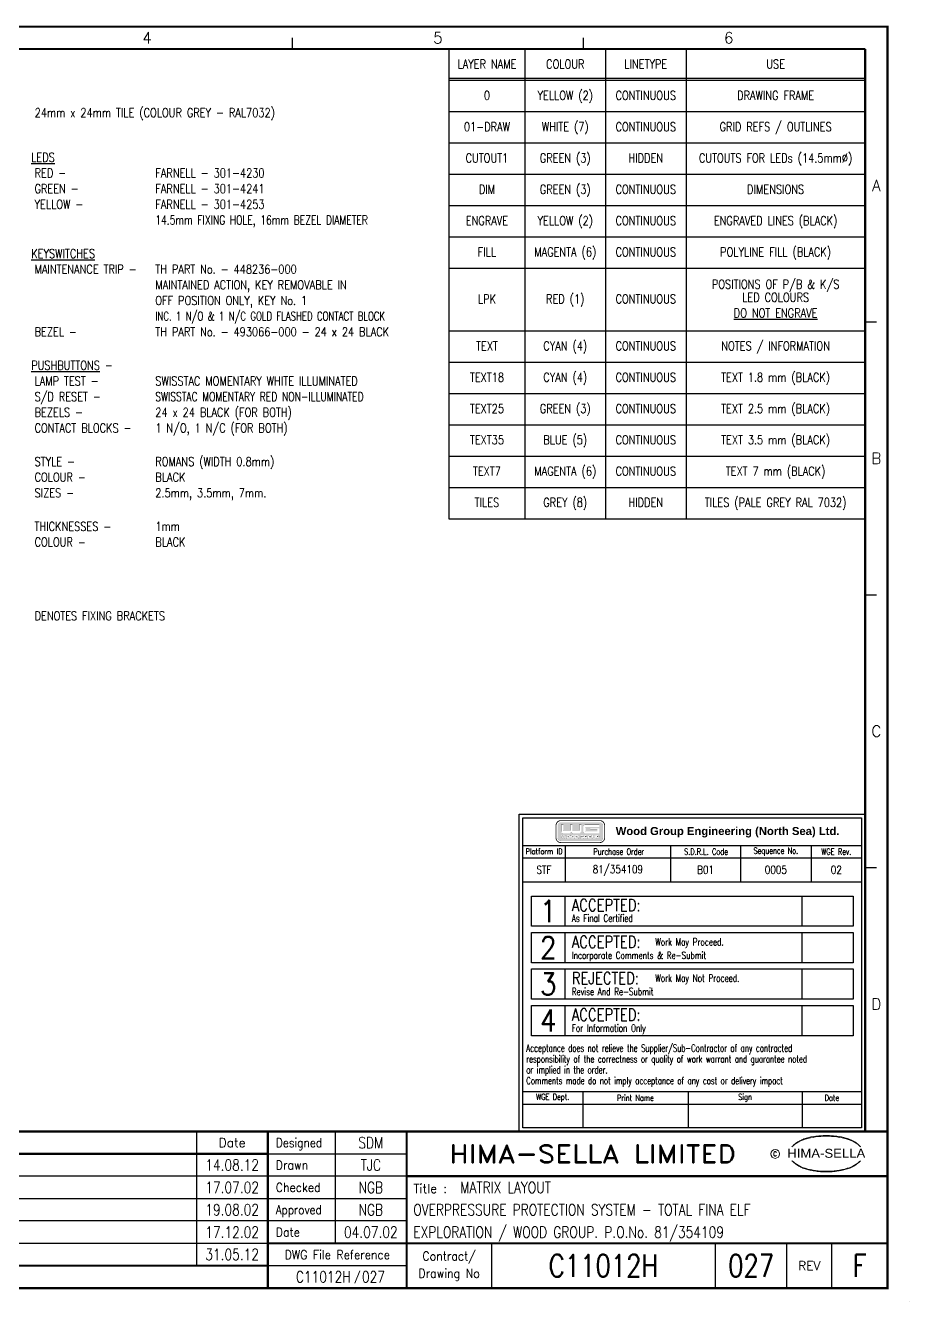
# Model space of a CAD drawing. Extents: x 0 to 828, y 0 to 570.
# Drawn here: x 433 to 828, y 0 to 570 of the extents above; entities that cross this region are included whole.
import ezdxf
from ezdxf.enums import TextEntityAlignment as Align

# ---------------------------------------------------------------- set-up
doc = ezdxf.new("R2010")
doc.units = 0
doc.header["$MEASUREMENT"] = 0
doc.linetypes.add('CONTINU', pattern=[0])
doc.layers.get('0').update_dxf_attribs({"linetype": 'CONTINUOUS'})
for name, color, linetype in [('01-DRAW', 7, 'CONTINUOUS'), ('COL', 2, 'CONTINU'), ('ROW', 2, 'CONTINU'), ('TEXT', 2, 'CONTINUOUS'), ('UPS', 2, 'CONTINUOUS')]:
    doc.layers.add(name, color=color, linetype=linetype)
doc.styles.add('ARIAL', font='arial.ttf', dxfattribs={"height": 2.5})
doc.styles.add('ROMAND', font='ROMAND')
doc.styles.add('ROMANS', font='romans.shx', dxfattribs={"width": 0.8})

# ---------------------------------------------------------------- blocks, each defined once
blk = doc.blocks.new('HS-A3-02')
at = {"color": 1}
for p, q in [((552, 560), (552, 565)), ((682, 560), (682, 565)), ((808, 438), (813, 438)), ((808, 316), (813, 316)), ((808, 194), (813, 194)), ((509, 76), (509, 16)), ((571, 76), (571, 26)), ((541, 66), (603, 66)), ((603, 56), (228, 56)), ((228, 46), (603, 46)), ((603, 36), (228, 36)), ((228, 26), (541, 26)), ((641, 26), (641, 6)), ((741, 26), (741, 6)), ((773, 6), (773, 26)), ((793, 26), (793, 6)), ((603, 16), (541, 16)), ((827.7999999999998, 0), (827.7999999999998, 0.05))]:
    blk.add_line(p, q, dxfattribs=at)
at = {"color": 1, "const_width": 1}
blk.add_lwpolyline([(32, 6), (818, 6), (818, 570), (32, 570)], close=True, dxfattribs=at)
for points in [[(32, 560), (808, 560)], [(808, 76), (808, 560)], [(818, 76), (32, 76)], [(541, 76), (541, 6)], [(603, 6), (603, 76)], [(541, 66), (148, 66)], [(818, 56), (603, 56)], [(541, 26), (818, 26)], [(541, 16), (228, 16)]]:
    blk.add_lwpolyline(points, dxfattribs=at)
at = {"color": 3, "lineweight": 13}
blk.add_circle((767.759, 66), 2, dxfattribs=at)
for centre, radius, start, end in [((790.4837999999999, 42.7288), 31.4561753011264, 89.78050000000002, 93.17380000000001), ((790.7251999999999, 42.7288), 31.4561753011264, 86.8262, 90.2195), ((785.2079999999999, 58.6554), 14.48012172080266, 106.0532, 133.5024), ((785.7526, 59.027), 14.5998602871185, 130.419, 136.057), ((784.2297999999998, 61.2002), 11.96084878933967, 122.244, 131.6154), ((783.504, 62.5638), 10.42088655317064, 111.8206, 122.8668), ((787.5544, 54.3984), 19.52012246887749, 107.5931, 113.9452), ((790.1982, 41.993), 31.87334267443702, 89.2698, 106.3911), ((788.1956, 52.03), 21.97182489448264, 96.0146, 107.3203), ((790.5866, 37.6198), 36.56351158240656, 92.8917, 97.3734), ((791.0105999999998, 41.993), 31.87334267443702, 73.6089, 90.73019999999998), ((790.6223999999999, 37.6198), 36.56351158240656, 82.62659999999998, 87.1083), ((793.0134, 52.03), 21.97182489448264, 72.67969999999998, 83.9854), ((793.6544, 54.3984), 19.52012246887749, 66.0548, 72.40689999999998), ((796.001, 58.6554), 14.48012172080266, 46.4976, 73.94679999999998), ((797.7048, 62.5638), 10.42088655317064, 57.1332, 68.1794), ((796.979, 61.2002), 11.96084878933967, 48.3846, 57.75600000000001), ((795.4564, 59.027), 14.5998602871185, 43.943, 49.581), ((785.2079999999999, 73.4616), 14.48012172080266, 226.4976, 253.9468), ((785.7526, 73.09), 14.5998602871185, 223.943, 229.581), ((796.001, 73.4616), 14.48012172080266, 286.0532, 313.5024), ((795.4564, 73.09), 14.5998602871185, 310.419, 316.0570000000001), ((784.2297999999998, 70.917), 11.96084878933967, 228.3846, 237.756), ((783.504, 69.5532), 10.42088655317064, 237.1332, 248.1794), ((787.5544, 77.71859999999998), 19.52012246887749, 246.0548, 252.4069000000001), ((790.1982, 90.124), 31.87334267443702, 253.6089, 270.7302), ((788.1956, 80.087), 21.97182489448264, 252.6797, 263.9854), ((790.5866, 94.4972), 36.56351158240656, 262.6266, 267.1083), ((790.4837999999999, 89.3882), 31.4561753011264, 266.8262, 270.2195), ((791.0105999999998, 90.124), 31.87334267443702, 269.2698, 286.3911000000001), ((790.7251999999999, 89.3882), 31.4561753011264, 269.7805, 273.1738), ((790.6223999999999, 94.4972), 36.56351158240656, 272.8917, 277.3734), ((793.0134, 80.087), 21.97182489448264, 276.0146, 287.3203), ((793.6544, 77.71859999999998), 19.52012246887749, 287.5931, 293.9452), ((797.7048, 69.5532), 10.42088655317064, 291.8206, 302.8668), ((796.979, 70.917), 11.96084878933967, 302.2440000000001, 311.6154)]:
    blk.add_arc(centre, radius, start, end, dxfattribs=at)
at = {"color": 2, "style": 'ROMAND'}
for s, p in [('4', (487, 565)), ('5', (617, 565)), ('6', (747, 565)), ('A', (813, 499)), ('B', (813, 377)), ('C', (813, 255)), ('D', (813, 133))]:
    blk.add_text(s, height=5, dxfattribs=at).set_placement(p, align=Align.MIDDLE)
at = {"color": 4, "style": 'ROMAND'}
blk.add_text('Date', height=4, dxfattribs=at).set_placement((525, 69), align=Align.CENTER)
for s, width, p in [('Designed', 0.87, (544.5, 69)), ('Drawn', 0.9, (544.5, 59)), ('Checked', 0.9, (544.5, 49)), ('Approved', 0.85, (544.5, 39)), ('Date', 0.9, (544.5, 29))]:
    blk.add_text(s, height=4, dxfattribs=dict(at, width=width)).set_placement(p)
at = {"color": 1, "style": 'ROMAND', "width": 1.15}
blk.add_text('HIMA-SELLA LIMITED', height=8, dxfattribs=at).set_placement((686.193, 66), align=Align.MIDDLE)
at = {"color": 3, "lineweight": 13, "style": 'ROMANS', "width": 0.8}
blk.add_text('C', height=2, dxfattribs=at).set_placement((767.6871999999998, 65), align=Align.CENTER)
at = {"color": 1, "style": 'ARIAL', "width": 1.05}
blk.add_text('HIMA-SELLA', height=4, dxfattribs=at).set_placement((790.6044, 64.2586), align=Align.CENTER)
at = {"color": 4, "style": 'ROMAND'}
blk.add_text('Title :', height=4, dxfattribs=at).set_placement((606, 48.5))
at = {"color": 4, "style": 'ROMAND', "width": 0.9}
for s, p in [('DWG File Reference', (572, 21)), ('Contract/', (622, 20)), ('Drawing No', (622, 12))]:
    blk.add_text(s, height=4, dxfattribs=at).set_placement(p, align=Align.MIDDLE)
at = {"color": 4, "style": 'ROMAND'}
blk.add_text('REV', height=4, dxfattribs=at).set_placement((783, 16), align=Align.MIDDLE)
at = {"color": 2, "linetype": 'Continuous', "style": 'ROMANS', "width": 0.8}
blk.add_text('/', height=3.6, dxfattribs=at).set_placement((581, 11), align=Align.MIDDLE)
at = {"layer": 'COL', "style": 'ROMAND', "flags": 9}
for tag, p in [('COL1', (97, 565)), ('COL2', (227, 565)), ('COL3', (357, 565)), ('COL4', (487, 565)), ('COL5', (617, 565)), ('COL6', (747, 565))]:
    blk.add_attdef(tag, p, '', height=5, dxfattribs=at)
at = {"layer": 'ROW', "style": 'ROMAND', "flags": 9}
for tag, p in [('ROW1', (813, 499)), ('ROW2', (813, 377)), ('ROW3', (813, 255)), ('ROW4', (813, 133))]:
    blk.add_attdef(tag, p, '', height=5, dxfattribs=at)
at = {"layer": 'UPS', "style": 'ROMANS', "width": 0.8, "flags": 8}
for tag, height, p in [('PLANOS->NR1', 5, (216, 68.5)), ('PLANOS->VERIF', 5, (587, 68.5)), ('PLANOS->NR2', 5, (216, 58.5)), ('PLANOS->CANVI1', 5, (238, 58.5)), ('PLANOS->NCAN1', 5, (318, 58.5)), ('PLANOS->DCAN1', 5, (525, 58.5)), ('PLANOS->ORIG', 5, (587, 58.5)), ('PLANOS->CANVI2', 5, (238, 48.5)), ('PLANOS->NCAN2', 5, (318, 48.5)), ('PLANOS->DCAN2', 5, (525, 48.5)), ('PLANOS->HECHF', 5, (587, 48.5)), ('PLANOS->CANVI3', 5, (238, 38.5)), ('PLANOS->NCAN3', 5, (318, 38.5)), ('PLANOS->DCAN3', 5, (525, 38.5)), ('PLANOS->HECHD', 5, (587, 38.5)), ('PLANOS->CANVI4', 5, (238, 28.5)), ('PLANOS->NCAN4', 5, (318, 28.5)), ('PLANOS->DCAN4', 5, (525, 28.5)), ('PLANOS->DATACREA', 5, (587, 28.5)), ('PLANOS->CANVI5', 5, (238, 18.5)), ('PLANOS->NCAN5', 5, (318, 18.5)), ('PLANOS->DCAN5', 5, (525, 18.5)), ('PROJS->DESCPRO3', 10, (691, 11)), ('PLANOS->PLANO', 10, (757, 11)), ('PLANOS->USER', 10, (805.5, 11))]:
    blk.add_attdef(tag, text='', height=height, dxfattribs=at).set_placement(p, align=Align.CENTER)
at = {"layer": 'UPS', "style": 'ROMANS', "width": 2.7474, "flags": 8}
blk.add_attdef('PLANOS->MCAN1', text='', height=5, rotation=0.0696110449969016, dxfattribs=at).set_placement((332, 63.2886), (506, 63.5), align=Align.FIT)
at = {"layer": 'UPS', "style": 'ROMANS', "flags": 8}
for tag, width, p, p2 in [('PLANOS->MCAN2', 2.6868, (332, 53.5), (506, 53.5)), ('PLANOS->MCAN3', 2.6868, (332, 43.5), (506, 43.5)), ('PLANOS->MCAN4', 2.6769, (332, 33.5), (506, 33.5)), ('PLANOS->MCAN5', 2.6868, (332, 23.5), (506, 23.5))]:
    blk.add_attdef(tag, text='', height=5, dxfattribs=dict(at, width=width)).set_placement(p, p2, align=Align.FIT)
at = {"layer": 'UPS', "style": 'ROMANS', "width": 0.8, "flags": 8}
blk.add_attdef('PLANOS->DENOM', (627, 48.5), '', height=5, dxfattribs=at)
at = {"layer": 'UPS', "color": 4, "style": 'ROMANS', "width": 0.8, "flags": 8}
for tag, p in [('PROJS->DESCPRO1', (606, 38.5)), ('PROJS->DESCPRO2', (606, 28.5))]:
    blk.add_attdef(tag, p, '', height=5, dxfattribs=at)
at = {"layer": 'UPS', "style": 'ROMANS', "width": 0.8, "flags": 8}
blk.add_attdef('PLANOS->PROTOTIPO', text='', height=5, dxfattribs=at).set_placement((119, 11.625), align=Align.MIDDLE)
for tag, p in [('PLANOS->OBS4', (234, 11)), ('PLANOS->PLANO', (583, 11))]:
    blk.add_attdef(tag, text='', height=5, dxfattribs=at).set_placement(p, align=Align.MIDDLE_LEFT)
blk.add_attdef('PROJS->NOMPRO', text='', height=5, dxfattribs=at).set_placement((578, 11), align=Align.MIDDLE_RIGHT)

msp = doc.modelspace()

# ---------------------------------------------------------------- hatches: boundary and pattern name
at = {"linetype": 'Continuous'}
h = msp.add_hatch(color=1, dxfattribs=at)
edge = h.paths.add_edge_path(flags=16)
edge.add_line((683.25228, 212.1145199999999), (689.15174, 212.1145199999999))
edge.add_line((689.15174, 212.1145199999999), (689.15174, 213.1150199999999))
edge.add_line((689.15174, 213.1150199999999), (682.7397600000002, 213.1150199999999))
edge.add_arc((682.7397769086839, 212.3847030913156), 0.730316908879939, 90.00132654225952, 179.9986734577404)
edge.add_line((682.00946, 212.3847199999999), (682.00946, 210.0496))
edge.add_arc((682.7397669082213, 210.049626908684), 0.7303069087168901, 180.0021111042776, 269.9994580197556)
edge.add_line((682.7397600000002, 209.3193199999999), (689.15174, 209.3193199999999))
edge.add_line((689.15174, 209.3193199999999), (689.15174, 211.53028))
edge.add_line((689.15174, 211.53028), (685.1424200000001, 211.53028))
edge.add_line((685.1424200000001, 211.53028), (685.1424200000001, 210.87302))
edge.add_line((685.1424200000001, 210.87302), (688.21696, 210.87302))
edge.add_line((688.21696, 210.87302), (688.21696, 210.2449599999999))
edge.add_line((688.21696, 210.2449599999999), (683.25228, 210.2449599999999))
edge.add_arc((683.2522859179237, 210.5005659179236), 0.255605917992193, 180.0013265422535, 269.9986734577261, ccw=False)
edge.add_line((682.9966800000002, 210.50056), (682.9966800000002, 211.85892))
edge.add_arc((683.2522859179237, 211.8589140820763), 0.255605917992238, 90.00132654227377, 179.9986734577465, ccw=False)
edge = h.paths.add_edge_path(flags=16)
edge.add_arc((685.3278893268996, 207.9395094324775), 0.458716286979259, 359.7165362622, 449.7138831776751)
edge.add_line((685.33018, 208.39822), (684.5001600000002, 208.39822))
edge.add_arc((684.5024406731004, 207.9394994320144), 0.4587262374910721, 90.28486158141148, 180.2822084968908)
edge.add_line((684.0437200000001, 207.93724), (684.0437200000001, 207.5264599999999))
edge.add_arc((684.5024506735635, 207.5241905679854), 0.458736287195182, 179.7165486787224, 269.7138955942124)
edge.add_line((684.5001600000002, 207.06546), (685.3301800000002, 207.06546))
edge.add_arc((685.3278793264363, 207.5241805675223), 0.458726336901396, 270.2873596461594, 360.284706561639)
edge.add_line((685.7866, 207.5264599999999), (685.7866, 207.93724))
edge = h.paths.add_edge_path(flags=0)
edge.add_arc((688.55826, 207.9030099999999), 0.162030000000004, -90, 90, ccw=False)
edge.add_line((688.55826, 207.74098), (688.1432600000002, 207.74098))
edge.add_arc((688.1432600000002, 207.9030099999999), 0.162030000000004, 90, 270, ccw=False)
edge.add_line((688.1432600000002, 208.06504), (688.55826, 208.06504))
edge = h.paths.add_edge_path(flags=16)
edge.add_line((688.04168, 207.06546), (688.04168, 207.3795))
edge.add_line((688.04168, 207.3795), (688.5896999999999, 207.3795))
edge.add_arc((688.5896999999999, 207.8888599999999), 0.509360000000015, 270, 450)
edge.add_line((688.5896999999999, 208.39822), (687.6553799999998, 208.39822))
edge.add_line((687.65538, 208.39822), (687.65538, 207.06546))
edge.add_line((687.65538, 207.06546), (688.04168, 207.06546))
edge = h.paths.add_edge_path(flags=16)
edge.add_line((686.87238, 207.39866), (686.5630200000002, 207.39866))
edge.add_arc((686.5641653367816, 207.6280252839927), 0.229368143597599, 179.7165486787283, 269.71389559420106, ccw=False)
edge.add_line((686.3348000000002, 207.62916), (686.3348000000002, 208.39822))
edge.add_line((686.3348000000002, 208.39822), (685.89908, 208.39822))
edge.add_line((685.89908, 208.39822), (685.89908, 207.5264599999999))
edge.add_arc((686.3578006735632, 207.5241805675223), 0.458726336901387, 179.7152934383665, 269.7126403538517)
edge.add_line((686.3555000000001, 207.06546), (687.07988, 207.06546))
edge.add_arc((687.0775893264366, 207.5241905679855), 0.458736287195289, 270.2861044057759, 360.2834513212661)
edge.add_line((687.5363200000002, 207.5264599999999), (687.5363200000002, 208.39822))
edge.add_line((687.5363200000002, 208.39822), (687.1006000000001, 208.39822))
edge.add_line((687.1006000000001, 208.39822), (687.1006000000001, 207.62916))
edge.add_arc((686.8712346632182, 207.6280252839928), 0.229368143597636, -89.71389559422369, 0.283451321260884, ccw=False)
edge = h.paths.add_edge_path(flags=0)
edge.add_arc((685.1215146632184, 207.8356747160071), 0.229368143597636, 359.716548678728, 449.7138955942008)
edge.add_line((685.12266, 208.06504), (684.70766, 208.06504))
edge.add_arc((684.7088053367819, 207.8356747160071), 0.229368143597644, 90.28610440577614, 180.2834513212601)
edge.add_line((684.47944, 207.8345399999999), (684.47944, 207.62916))
edge.add_arc((684.7088053367819, 207.6280252839928), 0.229368143597636, 179.7165486787396, 269.7138955942238)
edge.add_line((684.70766, 207.39866), (685.12266, 207.39866))
edge.add_arc((685.1215146632184, 207.6280252839927), 0.229368143597599, 270.2861044057988, 360.2834513212716)
edge.add_line((685.35088, 207.62916), (685.35088, 207.8345399999999))
edge = h.paths.add_edge_path(flags=0)
edge.add_arc((677.4088446632184, 207.8356847164704), 0.229358193413842, 359.7140381435265, 449.7113850590014)
edge.add_line((677.4099999999999, 208.06504), (676.9949800000002, 208.06504))
edge.add_arc((676.9961253367816, 207.8356747160071), 0.229368143597644, 90.28610440577614, 180.2834513212601)
edge.add_line((676.76676, 207.8345399999999), (676.76676, 207.62916))
edge.add_arc((676.9961253367816, 207.6280252839928), 0.229368143597636, 179.7165486787396, 269.7138955942238)
edge.add_line((676.9949800000002, 207.39866), (677.4099999999999, 207.39866))
edge.add_arc((677.4088446632184, 207.6280152835294), 0.229358193413797, 270.2886149409979, 360.2859618564731)
edge.add_line((677.6381999999999, 207.62916), (677.6381999999999, 207.8345399999999))
edge = h.paths.add_edge_path(flags=16)
edge.add_arc((677.6152193268996, 207.9394994320144), 0.4587262374910471, 359.7177915031089, 449.7151384185998)
edge.add_line((677.6175000000002, 208.39822), (676.7874799999998, 208.39822))
edge.add_arc((676.7897606731003, 207.9394994320144), 0.4587262374910721, 90.28486158141148, 180.2822084968908)
edge.add_line((676.33104, 207.93724), (676.33104, 207.5264599999999))
edge.add_arc((676.7897706735633, 207.5241905679854), 0.458736287195182, 179.7165486787224, 269.7138955942124)
edge.add_line((676.7874799999998, 207.06546), (677.6175000000002, 207.06546))
edge.add_arc((677.6152093264365, 207.5241905679855), 0.458736287195289, 270.2861044057759, 360.2834513212661)
edge.add_line((678.0739400000001, 207.5264599999999), (678.0739400000001, 207.93724))
edge = h.paths.add_edge_path(flags=0)
edge.add_arc((675.5287146632181, 207.8356747160071), 0.229368143597636, 359.716548678728, 449.7138955942008)
edge.add_line((675.5298600000001, 208.06504), (675.1148600000001, 208.06504))
edge.add_arc((675.1160053367819, 207.8356747160071), 0.229368143597644, 90.28610440577614, 180.2834513212601)
edge.add_line((674.8866400000002, 207.8345399999999), (674.8866400000002, 207.62916))
edge.add_arc((675.1160053367819, 207.6280252839928), 0.229368143597636, 179.7165486787396, 269.7138955942238)
edge.add_line((675.1148600000001, 207.39866), (675.5298600000001, 207.39866))
edge.add_arc((675.5287146632181, 207.6280252839927), 0.229368143597599, 270.2861044057988, 360.2834513212716)
edge.add_line((675.75808, 207.62916), (675.75808, 207.8345399999999))
h.paths.add_polyline_path([(674.47282, 208.3973199999999), (674.04926, 207.06818), (673.6256800000001, 207.06818), (673.3043600000002, 207.9080199999999), (672.9830200000001, 207.06818), (672.55946, 207.06818), (672.13588, 208.3973199999999), (672.5302400000002, 208.3973199999999), (672.7931400000001, 207.54288), (673.12908, 208.3900199999999), (673.47962, 208.3900199999999), (673.8155599999998, 207.54288), (674.09306, 208.3973199999999)], flags=16)
edge = h.paths.add_edge_path(flags=16)
edge.add_arc((675.7350793268996, 207.9394994320144), 0.4587262374910471, 359.7177915031089, 449.7151384185998)
edge.add_line((675.7373600000002, 208.39822), (674.9073400000002, 208.39822))
edge.add_arc((674.9096306731005, 207.9395094324775), 0.4587162869792299, 90.28611682232473, 180.2834637377995)
edge.add_line((674.4509200000001, 207.93724), (674.4509200000001, 207.5264599999999))
edge.add_arc((674.9096406735636, 207.5241805675223), 0.458726336901387, 179.715293438361, 269.7126403538405)
edge.add_line((674.9073400000002, 207.06546), (675.7373600000002, 207.06546))
edge.add_arc((675.7350693264362, 207.5241905679855), 0.458736287195289, 270.2861044057759, 360.2834513212661)
edge.add_line((676.1938, 207.5264599999999), (676.1938, 207.93724))
edge = h.paths.add_edge_path(flags=0)
edge.add_arc((679.2231146632182, 207.6280252839928), 0.229368143597644, 270.2861044057759, 360.2834513212602)
edge.add_line((679.45248, 207.62916), (679.45248, 207.8345399999999))
edge.add_arc((679.2231146632182, 207.8356747160071), 0.229368143597636, 359.7165486787391, 449.7138955942237)
edge.add_line((679.2242599999998, 208.06504), (678.53912, 208.06504))
edge.add_line((678.53912, 208.06504), (678.53912, 207.39866))
edge.add_line((678.53912, 207.39866), (679.2242599999998, 207.39866))
edge = h.paths.add_edge_path(flags=16)
edge.add_arc((679.4294793268997, 207.9394994320144), 0.4587262374910471, 359.7177915031089, 449.7151384185885)
edge.add_line((679.4317600000002, 208.39822), (678.1632800000001, 208.39822))
edge.add_line((678.1632800000001, 208.39822), (678.1632800000001, 207.06546))
edge.add_line((678.1632800000001, 207.06546), (679.4317600000002, 207.06546))
edge.add_arc((679.4294693264364, 207.5241905679854), 0.458736287195198, 270.2861044057876, 360.2834513212775)
edge.add_line((679.8881999999998, 207.5264599999999), (679.8881999999998, 207.93724))
edge = h.paths.add_edge_path(flags=16)
edge.add_arc((681.7601379921662, 207.9783179921656), 0.086722007857185, 0.001326542279929, 89.99867345775013)
edge.add_line((681.76014, 208.06504), (681.2316799999998, 208.06504))
edge.add_arc((681.2328253367818, 207.8356747160071), 0.229368143597599, 90.28610440579894, 180.2834513212717)
edge.add_line((681.00346, 207.8345399999999), (681.00346, 207.62916))
edge.add_arc((681.2328253367818, 207.6280252839927), 0.229368143597636, 179.716548678728, 269.7138955942011)
edge.add_line((681.2316799999998, 207.39866), (681.76014, 207.39866))
edge.add_arc((681.76014, 207.4853699999999), 0.086709999999994, 270, 450)
edge.add_line((681.76014, 207.57208), (681.4096, 207.57208))
edge.add_line((681.4096, 207.57208), (681.4096, 207.8057799999998))
edge.add_line((681.4096, 207.8057799999998), (682.25674, 207.8057799999998))
edge.add_line((682.25674, 207.8057799999998), (682.25674, 207.5264599999999))
edge.add_arc((681.7980093264366, 207.5241905679855), 0.458736287195181, -89.71389559422369, 0.2834513212663978, ccw=False)
edge.add_line((681.8003, 207.06546), (681.02418, 207.06546))
edge.add_arc((681.0264706735632, 207.5241905679855), 0.458736287195289, 179.7165486787342, 269.71389559421254, ccw=False)
edge.add_line((680.5677399999998, 207.5264599999999), (680.5677399999998, 207.93724))
edge.add_arc((681.0264606731005, 207.9394994320144), 0.4587262374911379, 90.28486158141158, 180.2822084968909, ccw=False)
edge.add_line((681.02418, 208.39822), (681.8003, 208.39822))
edge.add_arc((681.7980193268996, 207.9394994320144), 0.4587262374910721, -0.28220849689091665, 89.71513841859979, ccw=False)
edge.add_line((682.25674, 207.93724), (682.25674, 207.9080199999999))
edge.add_line((682.25674, 207.9080199999999), (681.84686, 207.9080199999999))
edge.add_line((681.84686, 207.9080199999999), (681.84686, 207.97832))
edge = h.paths.add_edge_path(flags=0)
edge.add_line((682.89632, 208.06504), (683.3113400000002, 208.06504))
edge.add_arc((683.3113400000002, 207.9030099999999), 0.162030000000004, -90, 90, ccw=False)
edge.add_line((683.3113400000002, 207.74098), (682.89632, 207.74098))
edge.add_arc((682.89632, 207.9030099999999), 0.162030000000004, 90, 270, ccw=False)
edge = h.paths.add_edge_path(flags=16)
edge.add_line((683.5365799999998, 207.06546), (683.8521399999998, 207.06546))
edge.add_line((683.8521399999998, 207.06546), (683.8521399999998, 207.3795))
edge.add_arc((683.6901094053763, 207.3794988664515), 0.162030594627649, 0.000400835020838, 81.62120499931345)
edge.add_arc((683.342712798246, 207.888898455471), 0.509427203205445, 316.7426492714064, 359.9956748752612)
edge.add_arc((683.3427582067542, 207.8888382062912), 0.509381793711884, 0.002451378422247, 89.99979829390925)
edge.add_line((683.34276, 208.39822), (682.4084599999999, 208.39822))
edge.add_line((682.4084599999999, 208.39822), (682.4084599999999, 207.06546))
edge.add_line((682.4084599999999, 207.06546), (682.7947600000001, 207.06546))
edge.add_line((682.7947600000001, 207.06546), (682.7947600000001, 207.3795))
edge.add_line((682.7947600000001, 207.3795), (683.3745600000002, 207.3795))
edge.add_arc((683.3745462482769, 207.2174662487402), 0.162033751843338, -0.0022095794171832495, 89.99513733605761, ccw=False)
edge.add_line((683.5365799999998, 207.2174599999999), (683.5365799999998, 207.06546))
edge = h.paths.add_edge_path()
edge.add_line((690.8067600000002, 212.8155999999999), (690.8067600000002, 207.3676))
edge.add_arc((689.3461461830947, 207.3676338169053), 1.460613817296898, 270.00132654226104, 359.9986734577408, ccw=False)
edge.add_line((689.3461799999997, 205.9070199999999), (671.9606200000002, 205.9070199999999))
edge.add_arc((671.9606438169055, 207.367643817368), 1.460623817562553, 180.0017188205811, 269.99906573606233, ccw=False)
edge.add_line((670.50002, 207.3676), (670.50002, 212.8155999999999))
edge.add_arc((671.9606438169055, 212.8155561826316), 1.460623817562594, 90.00093426393778, 179.998281179419, ccw=False)
edge.add_line((671.9606200000002, 214.27618), (689.3461799999997, 214.27618))
edge.add_arc((689.3461461830947, 212.8155661830946), 1.46061381729685, 0.0013265422592780851, 89.99867345773902, ccw=False)
edge = h.paths.add_edge_path(flags=16)
edge.add_line((672.10666, 213.1150199999999), (673.0849, 213.1150199999999))
edge.add_line((673.0849, 213.1150199999999), (673.0849, 210.5589799999999))
edge.add_arc((673.3405059179237, 210.5589859179237), 0.255605917992238, 180.0013265422535, 269.9986734577261)
edge.add_line((673.3405, 210.3033799999999), (675.85872, 210.3033799999999))
edge.add_arc((675.8587240820762, 210.5589959183868), 0.255615918419369, 269.9990850110503, 359.9964319265211)
edge.add_line((676.1143399999999, 210.5589799999999), (676.1143399999999, 213.1150199999999))
edge.add_line((676.1143399999999, 213.1150199999999), (677.0925600000002, 213.1150199999999))
edge.add_line((677.0925600000002, 213.1150199999999), (677.0925600000002, 210.5589799999999))
edge.add_arc((677.3481659179237, 210.5589859179237), 0.255605917992238, 180.0013265422637, 269.9986734577465)
edge.add_line((677.34816, 210.3033799999999), (679.8664, 210.3033799999999))
edge.add_arc((679.8663940820763, 210.5589859179237), 0.255605917992238, 270.0013265422535, 359.9986734577362)
edge.add_line((680.1219999999998, 210.5589799999999), (680.1219999999998, 213.1150199999999))
edge.add_line((680.1219999999998, 213.1150199999999), (681.10022, 213.1150199999999))
edge.add_line((681.10022, 213.1150199999999), (681.10022, 210.0496))
edge.add_arc((680.3699230917787, 210.0496169082211), 0.730296908416869, 270.0013265422625, 359.9986734577447, ccw=False)
edge.add_line((680.36994, 209.3193199999999), (677.33374, 209.3193199999999))
edge.add_arc((677.333746908221, 210.049626908684), 0.730306908716898, 180.0021111042778, 269.9994580197557, ccw=False)
edge.add_arc((675.8731430917787, 210.0496169082211), 0.730296908416869, 270.0013265422625, 359.9986734577447, ccw=False)
edge.add_line((675.8731599999999, 209.3193199999999), (672.8369599999997, 209.3193199999999))
edge.add_arc((672.8369669082213, 210.049626908684), 0.730306908716898, 180.0021111042778, 269.9994580197557, ccw=False)
edge.add_line((672.10666, 210.0496), (672.10666, 213.1150199999999))

# ---------------------------------------------------------------- linework, layer by layer
at = {"color": 3, "linetype": 'Continuous'}
for p, q in [((654.9038000000002, 203.9116), (806.4052, 203.9116)), ((673.9078, 203.9116), (673.9078, 187.6996)), ((720.9532, 203.9116), (720.9532, 187.6996)), ((752.3167999999998, 203.9116), (752.3167999999998, 187.6996)), ((783.8128, 203.9116), (783.8128, 187.6996)), ((654.9038000000002, 198.3304), (806.4052, 198.3304)), ((654.9038000000002, 187.6996), (806.4052, 187.6996)), ((673.9078, 167.7408), (673.9078, 181.2948)), ((779.6928, 181.2948), (779.6928, 167.7408)), ((673.9078, 151.396), (673.9078, 164.9504)), ((779.6928, 164.9504), (779.6928, 151.396)), ((673.9078, 135.1846), (673.9078, 148.7386)), ((779.6928, 148.7386), (779.6928, 135.1846)), ((673.9078, 118.8398), (673.9078, 132.3938)), ((779.6928, 132.3938), (779.6928, 118.8398)), ((654.9038000000002, 93.9392), (806.4052, 93.9392)), ((681.7488, 93.9392), (681.7488, 77.59439999999998)), ((728.794, 93.9392), (728.794, 77.59439999999998)), ((779.826, 93.9392), (779.826, 77.59439999999998)), ((654.9038000000002, 88.2252), (806.4052, 88.2252))]:
    msp.add_line(p, q, dxfattribs=at)
for points in [[(653.3092, 217.8644), (808, 217.8644), (808, 76), (653.3092, 76)], [(654.9038000000002, 216.2696), (806.4052, 216.2696), (806.4052, 77.59439999999998), (654.9038000000002, 77.59439999999998)], [(658.7578, 181.2948), (802.6838, 181.2948), (802.6838, 167.7408), (658.7578, 167.7408)], [(658.7578, 164.9504), (802.6838, 164.9504), (802.6838, 151.396), (658.7578, 151.396)], [(658.7578, 148.7386), (802.6838, 148.7386), (802.6838, 135.1846), (658.7578, 135.1846)], [(658.7578, 132.3938), (802.6838, 132.3938), (802.6838, 118.8398), (658.7578, 118.8398)]]:
    msp.add_lwpolyline(points, close=True, dxfattribs=at)
at = {"color": 1, "linetype": 'Continuous', "flags": 128}
for points, const_width in [([(691.5371, 212.8156), (691.5371, 207.3676, -0.4142), (689.3462, 205.1767), (671.9606, 205.1767, -0.4142), (669.7697, 207.3676), (669.7697, 212.8156, -0.4142), (671.9606, 215.0065), (689.3462, 215.0065, -0.4142)], 0.3651), ([(690.8068, 212.8156), (690.8068, 207.3676, -0.4142), (689.3462, 205.907), (671.9606, 205.907, -0.4142), (670.5, 207.3676), (670.5, 212.8156, -0.4142), (671.9606, 214.2762), (689.3462, 214.2762, -0.4142)], 0.0365), ([(683.2523, 212.1145), (689.1517, 212.1145), (689.1517, 213.115), (682.7398, 213.115, 0.4142), (682.0095, 212.3847), (682.0095, 210.0496, 0.4142), (682.7398, 209.3193), (689.1517, 209.3193), (689.1517, 211.5303), (685.1424, 211.5303), (685.1424, 210.873), (688.217, 210.873), (688.217, 210.245), (683.2523, 210.245, -0.4142), (682.9967, 210.5006), (682.9967, 211.8589, -0.4142)], 0.0365), ([(676.1938, 207.9372, 0.4142), (675.7374, 208.3982), (674.9073, 208.3982, 0.4142), (674.4509000000002, 207.9372), (674.4509000000002, 207.5265, 0.4142), (674.9073, 207.0655), (675.7374, 207.0655, 0.4142), (676.1938, 207.5265)], 0.0365), ([(675.7581, 207.8345, 0.4142), (675.5299, 208.065), (675.1149, 208.065, 0.4142), (674.8866, 207.8345), (674.8866, 207.6292, 0.4142), (675.1149, 207.3987), (675.5299, 207.3987, 0.4142), (675.7581, 207.6292)], 0.0365), ([(678.0739, 207.9372, 0.4142), (677.6175, 208.3982), (676.7875, 208.3982, 0.4142), (676.331, 207.9372), (676.331, 207.5265, 0.4142), (676.7875, 207.0655), (677.6175, 207.0655, 0.4142), (678.0739, 207.5265)], 0.0365), ([(677.6382, 207.8345, 0.4142), (677.41, 208.065), (676.995, 208.065, 0.4142), (676.7668, 207.8345), (676.7668, 207.6292, 0.4142), (676.995, 207.3987), (677.41, 207.3987, 0.4142), (677.6382, 207.6292)], 0.0365), ([(679.8882, 207.9372, 0.4142), (679.4318, 208.3982), (678.1633000000002, 208.3982), (678.1633000000002, 207.0655), (679.4318, 207.0655, 0.4142), (679.8882, 207.5265)], 0.0365), ([(679.2243, 207.3987, 0.4142), (679.4525, 207.6292), (679.4525, 207.8345, 0.4142), (679.2243, 208.065), (678.5391, 208.065), (678.5391, 207.3987)], 0.0365), ([(681.8469, 207.9783, 0.4142), (681.7601, 208.065), (681.2317000000002, 208.065, 0.4142), (681.0035, 207.8345), (681.0035, 207.6292, 0.4142), (681.2317000000002, 207.3987), (681.7601, 207.3987, 1), (681.7601, 207.5721), (681.4096, 207.5721), (681.4096, 207.8058), (682.2567, 207.8058), (682.2567, 207.5265, -0.4142), (681.8003, 207.0655), (681.0242, 207.0655, -0.4142), (680.5677, 207.5265), (680.5677, 207.9372, -0.4142), (681.0242, 208.3982), (681.8003, 208.3982, -0.4142), (682.2567, 207.9372), (682.2567, 207.908), (681.8469, 207.908)], 0.0365), ([(683.5366, 207.0655), (683.8521, 207.0655), (683.8521, 207.3795, 0.372), (683.7137, 207.5398, 0.191), (683.8521, 207.8889, 0.4142), (683.3428, 208.3982), (682.4085, 208.3982), (682.4085, 207.0655), (682.7948, 207.0655), (682.7948, 207.3795), (683.3746, 207.3795, -0.4142), (683.5366, 207.2175)], 0.0365), ([(682.8963, 208.065), (683.3113, 208.065, -1), (683.3113, 207.741), (682.8963, 207.741, -1)], 0.0365), ([(685.7866, 207.9372, 0.4142), (685.3302, 208.3982), (684.5002, 208.3982, 0.4142), (684.0437, 207.9372), (684.0437, 207.5265, 0.4142), (684.5002, 207.0655), (685.3302, 207.0655, 0.4142), (685.7866, 207.5265)], 0.0365), ([(685.3509, 207.8345, 0.4142), (685.1227, 208.065), (684.7077000000002, 208.065, 0.4142), (684.4794000000002, 207.8345), (684.4794000000002, 207.6292, 0.4142), (684.7077000000002, 207.3987), (685.1227, 207.3987, 0.4142), (685.3509, 207.6292)], 0.0365), ([(686.8724, 207.3987), (686.563, 207.3987, -0.4142), (686.3348, 207.6292), (686.3348, 208.3982), (685.8991, 208.3982), (685.8991, 207.5265, 0.4142), (686.3555, 207.0655), (687.0799, 207.0655, 0.4142), (687.5363, 207.5265), (687.5363, 208.3982), (687.1006, 208.3982), (687.1006, 207.6292, -0.4142)], 0.0365), ([(688.0417, 207.0655), (688.0417, 207.3795), (688.5897, 207.3795, 1), (688.5897, 208.3982), (687.6554, 208.3982), (687.6554, 207.0655)], 0.0365), ([(688.5583, 208.065, -1), (688.5583, 207.741), (688.1433, 207.741, -1), (688.1433, 208.065)], 0.0365)]:
    msp.add_lwpolyline(points, format="xyb", close=True, dxfattribs=dict(at, const_width=const_width))
at = {"color": 1, "linetype": 'Continuous', "const_width": 0.0365, "flags": 128}
msp.add_lwpolyline([(672.1067000000002, 210.0478), (672.1067000000002, 213.115), (673.0849, 213.115), (673.0849, 210.559, 0.4142), (673.3405, 210.3034), (675.8587, 210.3034, 0.4142), (676.1143, 210.559), (676.1143, 213.115), (677.0926, 213.115), (677.0926, 210.559, 0.4142), (677.3482, 210.3034), (679.8664, 210.3034, 0.4142), (680.122, 210.559), (680.122, 213.115), (681.1002, 213.115), (681.1002, 210.0496, -0.4142), (680.3699, 209.3193), (677.3337, 209.3193, -0.4142), (676.6034, 210.0496, -0.4142), (675.8732, 209.3193), (672.837, 209.3193, -0.4142), (672.1067000000002, 210.0496), (672.1067000000002, 213.115)], format="xyb", dxfattribs=at)
msp.add_lwpolyline([(674.4728, 208.3973), (674.0493, 207.0682), (673.6257000000002, 207.0682), (673.3044, 207.908), (672.983, 207.0682), (672.5595, 207.0682), (672.1359, 208.3973), (672.5302, 208.3973), (672.7931, 207.5429), (673.1291, 208.39), (673.4796, 208.39), (673.8156, 207.5429), (674.0931000000002, 208.3973)], close=True, dxfattribs=at)
at = {"layer": '01-DRAW'}
for p, q in [((621.8462, 560), (621.8462, 350)), ((655.9183, 560), (655.9183, 350)), ((691.9183, 560), (691.9183, 350)), ((727.9183, 560), (727.9183, 350)), ((808, 560), (808, 350)), ((621.8462, 547), (808, 547)), ((621.8462, 546), (808, 546)), ((621.8462, 532), (808, 532)), ((621.8462, 518), (808, 518)), ((621.8462, 504), (808, 504)), ((621.8462, 490), (808, 490)), ((621.8462, 476), (808, 476)), ((621.8462, 462), (808, 462)), ((621.8462, 434), (808, 434)), ((621.8462, 420), (808, 420)), ((621.8462, 406), (808, 406)), ((621.8462, 392), (808, 392)), ((621.8462, 378), (808, 378)), ((621.8462, 364), (808, 364)), ((621.8462, 350), (808, 350))]:
    msp.add_line(p, q, dxfattribs=at)

# ---------------------------------------------------------------- block references
ref = msp.add_blockref('HS-A3-02', (0, 0))
ref.add_attrib('PLANOS->PLANO', '027', dxfattribs={"layer": 'UPS', "height": 5, "style": 'ROMANS', "width": 0.8, "flags": 8}).set_placement((583, 11), align=Align.MIDDLE_LEFT)
ref.add_attrib('PROJS->DESCPRO3', 'C11012H', dxfattribs={"layer": 'UPS', "height": 10, "style": 'ROMANS', "width": 0.8, "flags": 8}).set_placement((691, 11), align=Align.CENTER)
ref.add_attrib('PLANOS->USER', 'F', dxfattribs={"layer": 'UPS', "height": 10, "style": 'ROMANS', "width": 0.8, "flags": 8}).set_placement((805.5, 11), align=Align.CENTER)
ref.add_attrib('PLANOS->DENOM', 'MATRIX LAYOUT', (627, 48.5), dxfattribs={"layer": 'UPS', "height": 5, "style": 'ROMANS', "width": 0.8, "flags": 8})
ref.add_attrib('PLANOS->VERIF', 'SDM', dxfattribs={"layer": 'UPS', "height": 5, "style": 'ROMANS', "width": 0.8, "flags": 8}).set_placement((587, 68.5), align=Align.CENTER)
ref.add_attrib('PLANOS->ORIG', 'TJC', dxfattribs={"layer": 'UPS', "height": 5, "style": 'ROMANS', "width": 0.8, "flags": 8}).set_placement((587, 58.5), align=Align.CENTER)
ref.add_attrib('PLANOS->HECHD', 'NGB', dxfattribs={"layer": 'UPS', "height": 5, "style": 'ROMANS', "width": 0.8, "flags": 8}).set_placement((587, 38.5), align=Align.CENTER)
ref.add_attrib('PLANOS->HECHF', 'NGB', dxfattribs={"layer": 'UPS', "height": 5, "style": 'ROMANS', "width": 0.8, "flags": 8}).set_placement((587, 48.5), align=Align.CENTER)
ref.add_attrib('PROJS->DESCPRO1', 'OVERPRESSURE PROTECTION SYSTEM - TOTAL FINA ELF', (606, 38.5), dxfattribs={"layer": 'UPS', "color": 4, "height": 5, "style": 'ROMANS', "width": 0.8, "flags": 8})
ref.add_attrib('PROJS->DESCPRO2', 'EXPLORATION / WOOD GROUP. P.O.No. 81/354109', (606, 28.5), dxfattribs={"layer": 'UPS', "color": 4, "height": 5, "style": 'ROMANS', "width": 0.8, "flags": 8})
ref.add_attrib('PLANOS->DCAN2', '17.07.02', dxfattribs={"layer": 'UPS', "height": 5, "style": 'ROMANS', "width": 0.8, "flags": 8}).set_placement((525, 48.5), align=Align.CENTER)
ref.add_attrib('PLANOS->DCAN3', '19.08.02', dxfattribs={"layer": 'UPS', "height": 5, "style": 'ROMANS', "width": 0.8, "flags": 8}).set_placement((525, 38.5), align=Align.CENTER)
ref.add_attrib('PLANOS->DCAN4', '17.12.02', dxfattribs={"layer": 'UPS', "height": 5, "style": 'ROMANS', "width": 0.8, "flags": 8}).set_placement((525, 28.5), align=Align.CENTER)
ref.add_attrib('PLANOS->DCAN1', '14.08.12', dxfattribs={"layer": 'UPS', "height": 5, "style": 'ROMANS', "width": 0.8, "flags": 8}).set_placement((525, 58.5), align=Align.CENTER)
ref.add_attrib('PLANOS->DCAN5', '31.05.12', dxfattribs={"layer": 'UPS', "height": 5, "style": 'ROMANS', "width": 0.8, "flags": 8}).set_placement((525, 18.5), align=Align.CENTER)
ref.add_attrib('PLANOS->DATACREA', '04.07.02', dxfattribs={"layer": 'UPS', "height": 5, "style": 'ROMANS', "width": 0.8, "flags": 8}).set_placement((587, 28.5), align=Align.CENTER)
ref.add_attrib('PLANOS->PLANO', '027', dxfattribs={"layer": 'UPS', "height": 10, "style": 'ROMANS', "width": 0.8, "flags": 8}).set_placement((757, 11), align=Align.CENTER)
ref.add_attrib('PROJS->NOMPRO', 'C11012H', dxfattribs={"layer": 'UPS', "height": 5, "style": 'ROMANS', "width": 0.8, "flags": 8}).set_placement((578, 11), align=Align.MIDDLE_RIGHT)

# ---------------------------------------------------------------- texts
at = {"color": 1, "linetype": 'Continuous', "style": 'ROMANS', "width": 0.8}
for s, height, p in [('Platform ID', 2.5516, (664.4534, 201.232)), ('Purchase Order', 2.7, (697.8544000000002, 201.1212)), ('S.D.R.L. Code', 2.7, (736.847, 201.1212)), ('Sequence No.', 2.7, (768.0646, 201.1212)), ('WGE Rev.', 2.7, (795.1092, 201.1212)), ('WGE Dept.', 2.7, (668.3262, 91.0822)), ('Print Name', 2.7, (705.2712, 91.0822)), ('Sign', 2.7, (754.3096, 91.0822)), ('Date', 2.7, (793.1154, 91.0822))]:
    msp.add_text(s, height=height, dxfattribs=at).set_placement(p, align=Align.MIDDLE)
at = {"color": 3, "linetype": 'Continuous', "style": 'ROMANS', "width": 0.8889}
for s, p in [('1', (666.3326, 174.5182)), ('2', (666.3326, 158.1734)), ('3', (666.3326, 141.9616)), ('4', (666.3326, 125.6168))]:
    msp.add_text(s, height=9.72, dxfattribs=at).set_placement(p, align=Align.MIDDLE)
at = {"color": 3, "linetype": 'Continuous', "style": 'ROMANS'}
for s, height, width, p in [('ACCEPTED:', 5.4, 0.8, (676.8346, 177.2158)), ('As Final Certified', 3.24, 0.7333, (676.8346, 171.3804)), ('ACCEPTED:', 5.4, 0.8, (676.8346, 160.783)), ('Work May Proceed.', 3.24, 0.7333, (714.1978, 160.783)), ('Incorporate Comments & Re-Submit', 3.24, 0.7333, (676.8346, 154.7848)), ('REJECTED:', 5.4, 0.8, (676.8346, 144.5712)), ('Work May Not Proceed.', 3.24, 0.7333, (714.1978, 144.5712)), ('Revise And Re-Submit', 3.24, 0.7333, (676.8346, 138.573)), ('ACCEPTED:', 5.4, 0.8, (676.8346, 128.2266)), ('For Information Only', 3.24, 0.7333, (676.8346, 122.2286))]:
    msp.add_text(s, height=height, dxfattribs=dict(at, width=width)).set_placement(p, align=Align.MIDDLE_LEFT)
at = {"color": 1, "linetype": 'Continuous', "style": 'ROMANS', "width": 0.7}
for s, p in [('Acceptance does not relieve the Supplier/Sub-Contractor of any contracted', (656.4984, 114.9124)), ('responsibility of the correctness or quality of work warrant and guarantee noted', (656.4984, 110.0524)), ('or implied in the order.', (656.4984, 105.1924)), ('Comments made do not imply acceptance of any cost or delivery impact', (656.4984, 100.3324))]:
    msp.add_text(s, height=3.24, dxfattribs=at).set_placement(p, align=Align.TOP_LEFT)
at = {"color": 1, "linetype": 'Continuous', "insert": (696.4792, 212.146), "char_height": 3.6, "width": 112.6654, "attachment_point": 1}
msp.add_mtext('{\\fSwis721 BT|b1|i0|c0|p34;Wood Group Engineering (North Sea) Ltd.}', dxfattribs=at)
at = {"layer": 'TEXT', "style": 'ROMANS', "width": 0.8}
for s, p in [('LAYER NAME', (638.9106, 551.25)), ('COLOUR', (673.9183, 551.25)), ('LINETYPE', (709.9183, 551.25)), ('USE', (767.9591, 551.25)), ('YELLOW (2)', (673.9183, 537.25)), ('0', (638.9106, 537.25)), ('CONTINUOUS', (709.9183, 537.25)), ('DRAWING FRAME', (767.9591, 537.25)), ('01-DRAW', (638.9106, 523.25)), ('WHITE (7)', (673.9183, 523.25)), ('CONTINUOUS', (709.9183, 523.25)), ('GRID REFS / OUTLINES', (767.9591, 523.25)), ('GREEN (3)', (673.9183, 509.25)), ('CUTOUTS FOR LEDs (14.5mm%%C)', (767.9591, 509.25)), ('CUTOUT1', (638.9106, 509.25)), ('HIDDEN', (709.9183, 509.25)), ('DIM', (638.9106, 495.25)), ('GREEN (3)', (673.9183, 495.25)), ('CONTINUOUS', (709.9183, 495.25)), ('DIMENSIONS', (767.9591, 495.25)), ('ENGRAVE', (638.9106, 481.25)), ('YELLOW (2)', (673.9183, 481.25)), ('CONTINUOUS', (709.9183, 481.25)), ('ENGRAVED LINES (BLACK)', (767.9591, 481.25)), ('FILL', (638.9106, 467.25)), ('MAGENTA (6)', (673.9183, 467.25)), ('CONTINUOUS', (709.9183, 467.25)), ('POLYLINE FILL (BLACK)', (767.9591, 467.25)), ('POSITIONS OF P/B & K/S', (767.9591, 452.83)), ('RED (1)', (673.9183, 446.25)), ('LED COLOURS', (767.9591, 446.95)), ('LPK', (638.9106, 446.25)), ('CONTINUOUS', (709.9183, 446.25)), ('%%uDO NOT ENGRAVE', (767.9591, 439.95)), ('TEXT', (638.9106, 425.25)), ('CYAN (4)', (673.9183, 425.25)), ('CONTINUOUS', (709.9183, 425.25)), ('NOTES / INFORMATION', (767.9591, 425.25)), ('TEXT18', (638.9106, 411.25)), ('CYAN (4)', (673.9183, 411.25)), ('CONTINUOUS', (709.9183, 411.25)), ('TEXT 1.8 mm (BLACK)', (767.9591, 411.25)), ('TEXT25', (638.9106, 397.25)), ('GREEN (3)', (673.9183, 397.25)), ('CONTINUOUS', (709.9183, 397.25)), ('TEXT 2.5 mm (BLACK)', (767.9591, 397.25)), ('BLUE (5)', (673.9183, 383.25)), ('TEXT 3.5 mm (BLACK)', (767.9591, 383.25)), ('TEXT35', (638.9106, 383.25)), ('CONTINUOUS', (709.9183, 383.25)), ('TEXT7', (638.9106, 369.25)), ('MAGENTA (6)', (673.9183, 369.25)), ('CONTINUOUS', (709.9183, 369.25)), ('TEXT 7 mm (BLACK)', (767.9591, 369.25)), ('GREY (8)', (673.9183, 355.25)), ('TILES (PALE GREY RAL 7032)', (767.9591, 355.25)), ('TILES', (638.9106, 355.25)), ('HIDDEN', (709.9183, 355.25))]:
    msp.add_text(s, height=4, dxfattribs=at).set_placement(p, align=Align.CENTER)
at = {"layer": 'TEXT', "style": 'ROMANS'}
for s, width, p in [('24mm x 24mm TILE (COLOUR GREY - RAL7032)', 0.8, (436.734, 529.5537)), ('%%ULEDS', 0.8, (435.1651, 509.5538)), ('RED -', 0.8, (436.6651, 502.5538)), ('FARNELL - 301-4230', 0.8, (490.6651, 502.5538)), ('GREEN -', 0.8, (436.6651, 495.5538)), ('FARNELL - 301-4241', 0.8, (490.6651, 495.5538)), ('YELLOW -', 0.8, (436.6651, 488.5538)), ('FARNELL - 301-4253', 0.8, (490.6651, 488.5538)), ('14.5mm FIXING HOLE, 16mm BEZEL DIAMETER', 0.75, (490.6651, 481.5538)), ('%%UKEYSWITCHES', 0.8, (435.1651, 466.5538)), ('MAINTENANCE TRIP -', 0.8, (436.6651, 459.5538)), ('TH PART No. - 448236-000', 0.8, (490.6651, 459.5538)), ('MAINTAINED ACTION, KEY REMOVABLE IN', 0.8, (490.6651, 452.5538)), ('OFF POSITION ONLY, KEY No. 1', 0.8, (490.6651, 445.5538)), ('INC. 1 N/O & 1 N/C GOLD FLASHED CONTACT BLOCK', 0.7, (490.6651, 438.5538)), ('BEZEL -', 0.8, (436.6651, 431.5538)), ('TH PART No. - 493066-000 - 24 x 24 BLACK', 0.8, (490.6651, 431.5538)), ('%%UPUSHBUTTONS%%u -', 0.8, (435.1651, 416.5538)), ('LAMP TEST -', 0.8, (436.6651, 409.5538)), ('SWISSTAC MOMENTARY WHITE ILLUMINATED', 0.8, (490.6651, 409.5538)), ('S/D RESET -', 0.8, (436.6651, 402.5538)), ('SWISSTAC MOMENTARY RED NON-ILLUMINATED', 0.75, (490.6651, 402.5538)), ('BEZELS -', 0.8, (436.6651, 395.5538)), ('24 x 24 BLACK (FOR BOTH)', 0.8, (490.6651, 395.5538)), ('CONTACT BLOCKS -', 0.8, (436.6651, 388.5538)), ('1 N/O, 1 N/C (FOR BOTH)', 0.8, (490.6651, 388.5538)), ('STYLE -', 0.8, (436.6651, 373.5538)), ('ROMANS (WIDTH 0.8mm)', 0.8, (490.6651, 373.5538)), ('COLOUR -', 0.8, (436.6651, 366.5538)), ('BLACK', 0.8, (490.6651, 366.5538)), ('SIZES -', 0.8, (436.6651, 359.5538)), ('2.5mm, 3.5mm, 7mm.', 0.8, (490.6651, 359.5538)), ('THICKNESSES -', 0.8, (436.6651, 344.5538)), ('1mm ', 0.8, (490.6651, 344.5538)), ('COLOUR -', 0.8, (436.6651, 337.5538)), ('BLACK', 0.8, (490.6651, 337.5538)), ('DENOTES FIXING BRACKETS', 0.8, (436.6651, 304.5538))]:
    msp.add_text(s, height=4, dxfattribs=dict(at, width=width)).set_placement(p)
at = {"layer": 'TEXT', "style": 'ROMANS', "width": 0.8}
for s, p in [('STF', (664.4058, 193.015)), ('81/354109', (697.4306, 193.015)), ('B01', (736.635, 193.015)), ('0005', (768.065, 193.015)), ('02', (795.109, 193.015))]:
    msp.add_text(s, height=3.6, dxfattribs=at).set_placement(p, align=Align.MIDDLE)

doc.saveas('drawing.dxf')
